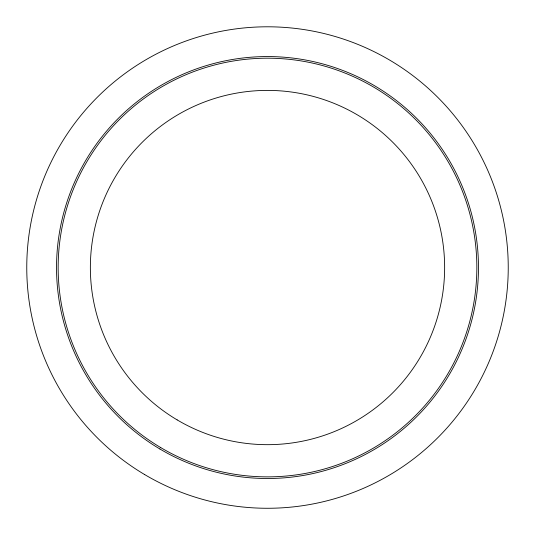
<?xml version="1.0" encoding="UTF-8"?>
<svg xmlns="http://www.w3.org/2000/svg" width="535" height="535" viewBox="0 0 535 535"><rect width="100%" height="100%" fill="white"/><g stroke="black" fill="none" stroke-linecap="round" stroke-linejoin="round"><path stroke-width="0.8" d="M160.727 447.594A209.339 209.339 0 0 0 476.825 269.968A209.339 209.339 0 0 0 164.947 85.032A209.339 209.339 0 0 0 160.727 447.594M159.898 448.999A210.971 210.971 0 0 0 478.457 269.988A210.971 210.971 0 0 0 164.145 83.614A210.971 210.971 0 0 0 159.898 448.999M144.711 474.605A240.743 240.743 0 0 0 508.223 270.335A240.743 240.743 0 0 0 149.566 57.66A240.743 240.743 0 0 0 144.711 474.605M177.152 419.895A177.132 177.132 0 0 0 444.625 269.593A177.132 177.132 0 0 0 180.723 113.112A177.132 177.132 0 0 0 177.152 419.895"/></g></svg>
